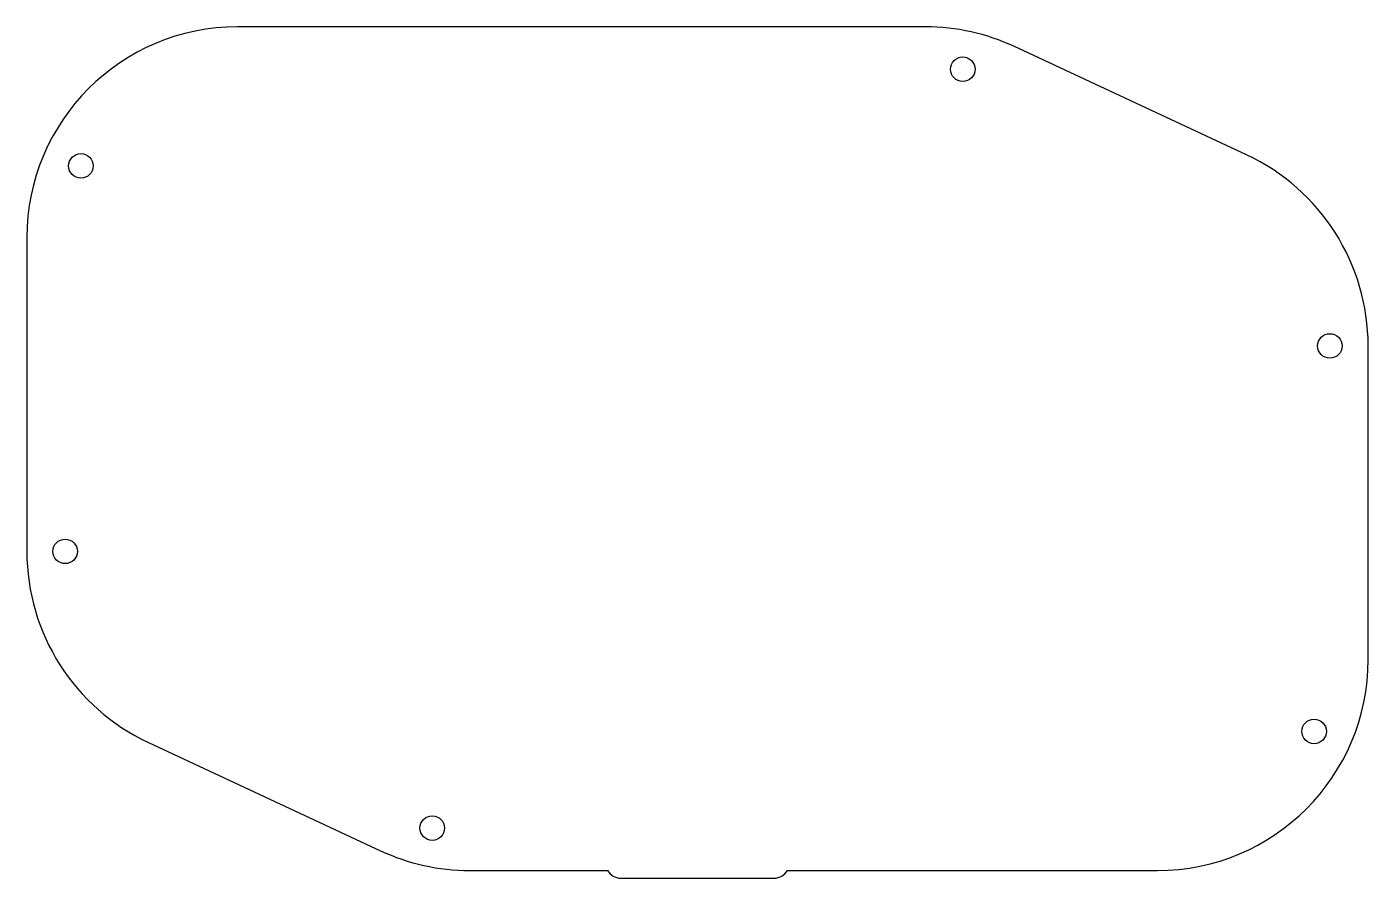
# Model space of a CAD drawing. Header units: millimetres. Extents: x -88 to 88, y -56 to 55.
import ezdxf

# ---------------------------------------------------------------- set-up
doc = ezdxf.new("R2010")
doc.units = ezdxf.units.MM

msp = doc.modelspace()

# ---------------------------------------------------------------- linework, layer by layer
at = {"color": 7, "linetype": 'Continuous', "lineweight": 25}
for p, q in [((29.74, 55), (-60, 55)), ((71.62, 38.31), (41.36, 52.42)), ((-87.5, 27.5), (-87.5, -13.39)), ((87.5, -27.5), (87.5, 13.39)), ((-71.62, -38.31), (-41.36, -52.42)), ((-29.74, -55), (-11.73, -55)), ((-10, -56), (10, -56)), ((11.73, -55), (60, -55))]:
    msp.add_line(p, q, dxfattribs=at)
for centre in [(34.61, 49.47), (-80.45, 36.87), (82.5, 13.39), (-82.5, -13.39), (80.45, -36.87), (-34.61, -49.47)]:
    msp.add_circle(centre, 1.6, dxfattribs=at)
for centre, radius, start, end in [((-60, 27.5), 27.5, 90, 180), ((29.74, 27.5), 27.5, 65, 90), ((60, 13.39), 27.5, 0, 65), ((-60, -13.39), 27.5, 180, 245), ((60, -27.5), 27.5, 270, 0), ((-29.74, -27.5), 27.5, 245, 270), ((-10, -54), 2, 210, 270), ((10, -54), 2, 270, 330)]:
    msp.add_arc(centre, radius, start, end, dxfattribs=at)

doc.saveas('drawing.dxf')
